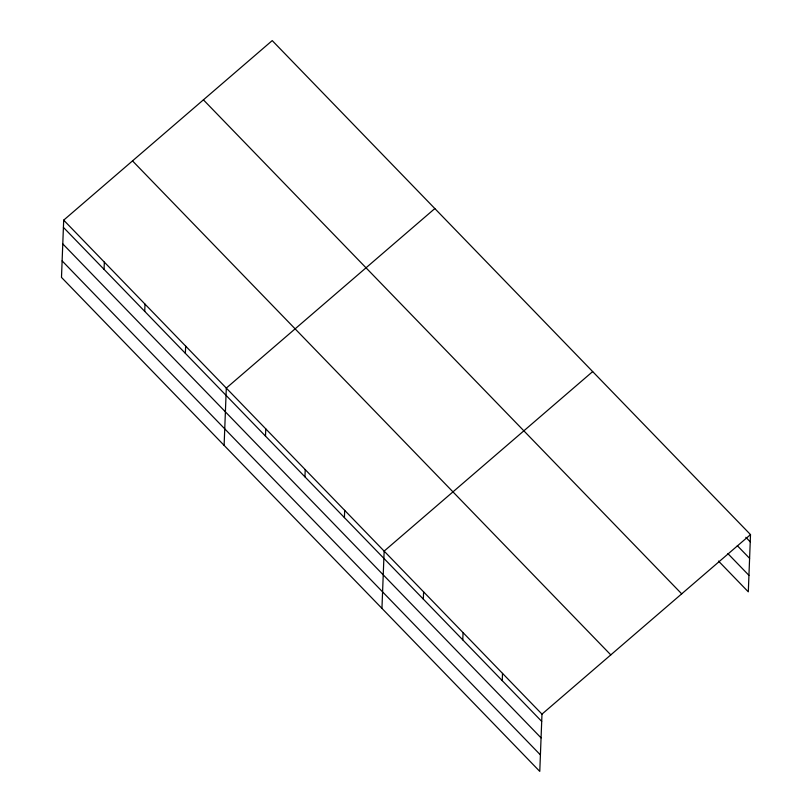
<?xml version="1.0" encoding="UTF-8"?>
<svg xmlns="http://www.w3.org/2000/svg" width="812" height="812" viewBox="0 0 812 812"><rect width="100%" height="100%" fill="white"/><g stroke="black" fill="none" stroke-linecap="round" stroke-linejoin="round"><path stroke-width="1.22" d="M63.691 220.143L61.489 277.399L539.777 771.4L541.98 714.134L63.691 220.143L272.223 40.6L750.511 534.601L748.309 591.857L718.498 561.072M104.068 269.371L104.342 262.124M144.719 311.361L145.003 304.114M185.38 353.352L185.654 346.105M224.112 445.362L226.304 388.095L434.836 208.562M265.494 436.095L265.768 428.858M304.947 476.847L305.221 469.61M344.41 517.609L344.684 510.362M381.944 608.381L384.147 551.115L592.679 371.581M423.326 599.114L423.6 591.877M462.779 639.866L463.063 632.629M502.242 680.629L502.516 673.381M541.98 714.134L750.511 534.601M745.842 537.311L750.227 541.837M737.316 545.674L749.598 558.351M727.897 553.622L748.938 575.353M203.406 99.846L681.694 593.846M132.508 160.888L610.797 654.888M63.417 227.38L541.695 721.381M62.778 243.884L541.066 737.885M62.128 260.896L540.406 754.896"/></g></svg>
